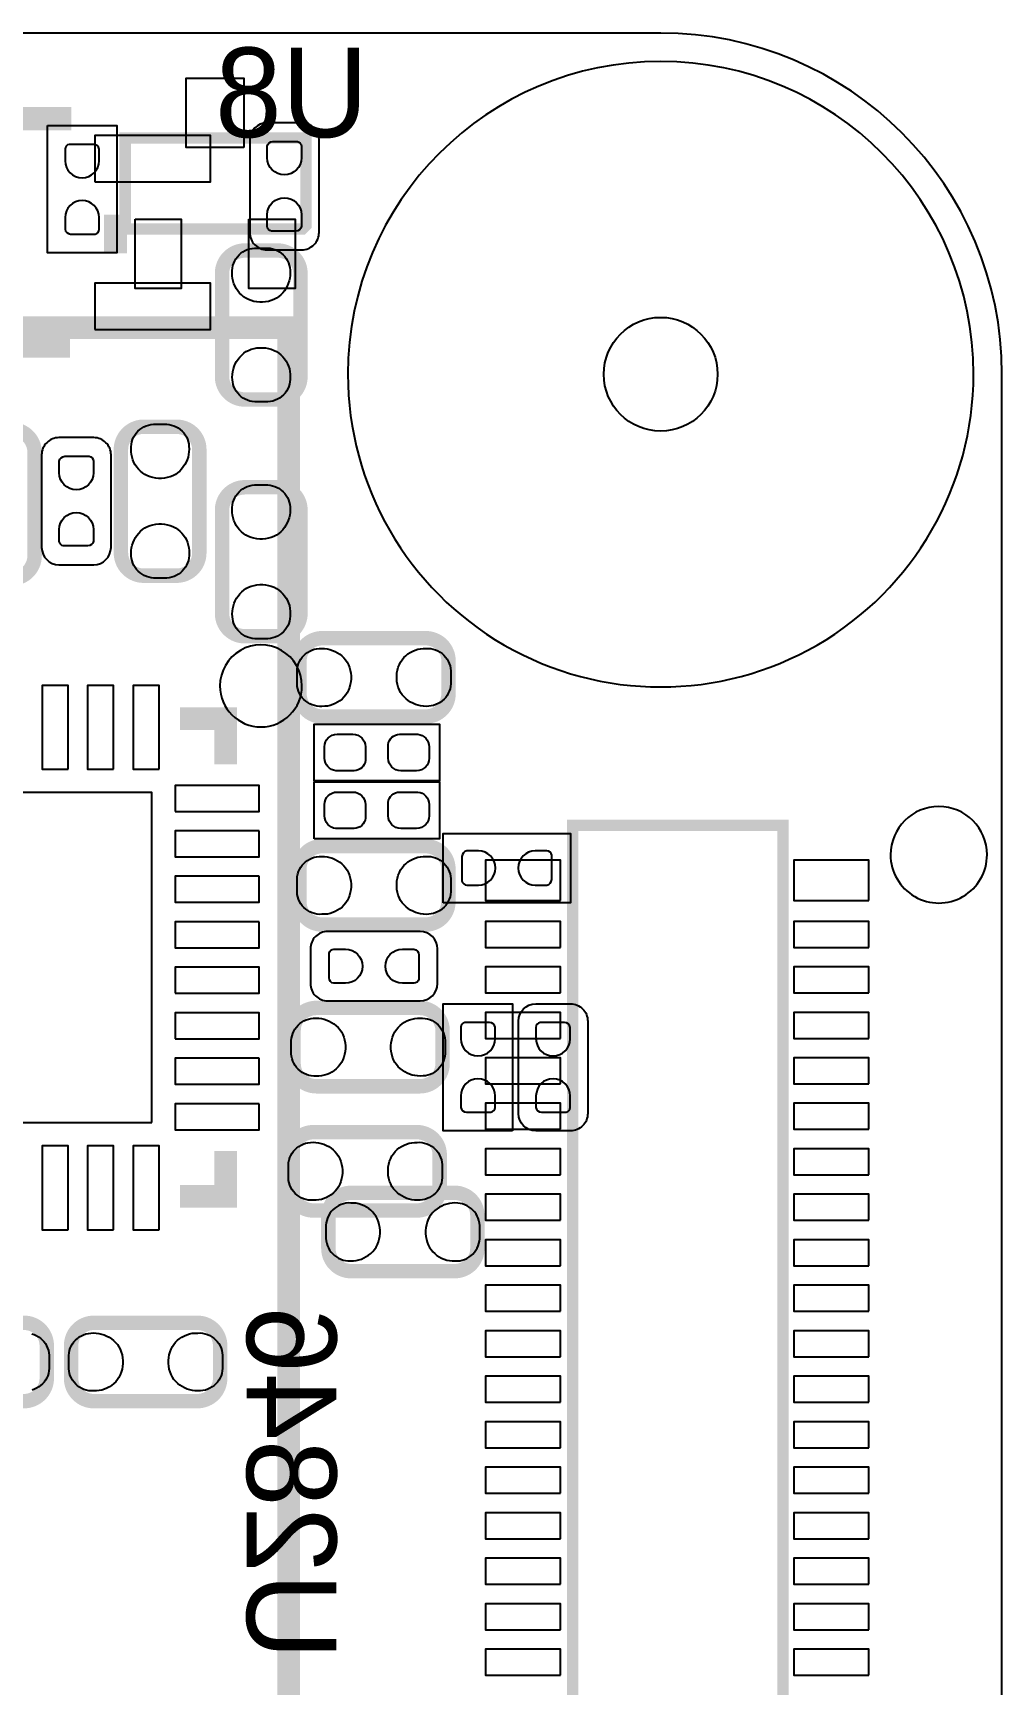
# Model space of a CAD drawing. Extents: x 0 to 69.8, y 0 to 65.
# Drawn here: x 46.48 to 55, y 50.47 to 65 of the extents above; entities that cross this region are included whole.
import ezdxf

# ---------------------------------------------------------------- set-up
doc = ezdxf.new("R2010")
doc.units = 0
for name, color, linetype in [('BG_OUTLINE', 254, 'CONTINUOUS'), ('PG_SILKSCREEN_BOTTOM', 12, 'CONTINUOUS'), ('PG_SILKSCREEN_TOP', 254, 'CONTINUOUS'), ('PIN_BOTTOM', 1, 'CONTINUOUS'), ('PIN_TOP', 110, 'CONTINUOUS'), ('RKO_ALL', 23, 'CONTINUOUS')]:
    doc.layers.add(name, color=color, linetype=linetype)

msp = doc.modelspace()

# ---------------------------------------------------------------- linework, layer by layer
at = {"layer": 'BG_OUTLINE'}
msp.add_lwpolyline([(2.999994, 0), (51.999998, 0, 0.414213), (54.999992, 2.999994), (54.999992, 62.000003, 0.414213), (51.999998, 64.999997), (2.999994, 64.999997, 0.414213), (0, 62.000003), (0, 2.999994, 0.414212)], format="xyb", close=True, dxfattribs=at)
at = {"layer": 'PG_SILKSCREEN_BOTTOM'}
for points, const_width in [([(46.817788, 64.246811), (46.339506, 64.246811)], 0.2032), ([(47.206408, 63.063907), (47.206408, 63.403023)], 0.2032), ([(46.807399, 62.246815), (46.329092, 62.246815)], 0.2032), ([(47.775622, 58.970596), (48.175621, 58.970596), (48.175621, 58.570597)], 0.2), ([(51.224993, 58.034606), (51.224993, 36.514608), (53.075002, 36.514608), (53.075002, 58.034606), (51.224993, 58.034606)], 0.1), ([(47.775622, 54.770604), (48.175621, 54.770604), (48.175621, 55.170603)], 0.2)]:
    msp.add_lwpolyline(points, dxfattribs=dict(at, const_width=const_width))
for points in [[(48.9966, 63.7286), (48.9966, 64.0588, 0.414213), (48.8442, 64.2112), (48.5394, 64.2112, 0.414196), (48.387, 64.0588), (48.387, 63.246, 0.414214), (48.5394, 63.0936), (48.8442, 63.0936, 0.414231), (48.9966, 63.246), (48.9966, 63.8302)], [(46.5582, 60.8076), (46.5582, 60.4774, 0.414213), (46.7106, 60.325), (47.0154, 60.325, 0.414212), (47.1678, 60.4774), (47.1678, 61.2902, 0.414214), (47.0154, 61.4426), (46.7106, 61.4426, 0.414215), (46.5582, 61.2902), (46.5582, 60.706)], [(49.403, 57.0992), (49.0728, 57.0992, 0.41423), (48.9204, 56.9468), (48.9204, 56.642, 0.41422), (49.0728, 56.4896), (49.8856, 56.4896, 0.414197), (50.038, 56.642), (50.038, 56.9468, 0.414207), (49.8856, 57.0992), (49.3014, 57.0992)]]:
    msp.add_lwpolyline(points, format="xyb", dxfattribs=at)
at = {"layer": 'PG_SILKSCREEN_BOTTOM', "const_width": 0.127}
for points in [[(48.8331, 61.977702), (48.8331, 62.887708, 0.414209), (48.633101, 63.087707), (48.344099, 63.087707, 0.414222), (48.1441, 62.887708), (48.1441, 61.977702, 0.41421), (48.344099, 61.777702), (48.633101, 61.777702, 0.414197), (48.8331, 61.977702)], [(47.9441, 60.428302), (47.9441, 61.338282, 0.414217), (47.744101, 61.538282), (47.455099, 61.538282, 0.414226), (47.2551, 61.338282), (47.2551, 60.428302, 0.414227), (47.455099, 60.228302), (47.744101, 60.228302, 0.414218), (47.9441, 60.428302)], [(45.8073, 61.313898), (45.8073, 60.403892, 0.414212), (46.007299, 60.203893), (46.296301, 60.203893, 0.414191), (46.4963, 60.403892), (46.4963, 61.313898, 0.414208), (46.296301, 61.513898), (46.007299, 61.513898, 0.414228), (45.8073, 61.313898)], [(48.1441, 60.805898), (48.1441, 59.895918, 0.414216), (48.344099, 59.695918), (48.633101, 59.695918, 0.414227), (48.8331, 59.895918), (48.8331, 60.805898, 0.414228), (48.633101, 61.005898), (48.344099, 61.005898, 0.414217), (48.1441, 60.805898)], [(49.934698, 59.6789), (49.024692, 59.6789, 0.414215), (48.824693, 59.478901), (48.824693, 59.189899, 0.414217), (49.024692, 58.9899), (49.934698, 58.9899, 0.414205), (50.134698, 59.189899), (50.134698, 59.478901, 0.414202), (49.934698, 59.6789)], [(49.023702, 57.1611), (49.933682, 57.1611, 0.414228), (50.133707, 57.361099), (50.133707, 57.650101, 0.414246), (49.933682, 57.8501), (49.023702, 57.8501, 0.414228), (48.823702, 57.650101), (48.823702, 57.361099, 0.414211), (49.023702, 57.1611)], [(48.972902, 55.7387), (49.882882, 55.7387, 0.414228), (50.082882, 55.938699), (50.082882, 56.227701, 0.414218), (49.882882, 56.4277), (48.972902, 56.4277, 0.414216), (48.772902, 56.227701), (48.772902, 55.938699, 0.414226), (48.972902, 55.7387)], [(48.947502, 54.6465), (49.857508, 54.6465, 0.414223), (50.057507, 54.846499), (50.057507, 55.135501, 0.414209), (49.857508, 55.3355), (48.947502, 55.3355, 0.414197), (48.747502, 55.135501), (48.747502, 54.846499, 0.414211), (48.947502, 54.6465)], [(45.493102, 52.9701), (46.403108, 52.9701, 0.414204), (46.603107, 53.170099), (46.603107, 53.459101, 0.414208), (46.403108, 53.6591), (45.493102, 53.6591, 0.414216), (45.293102, 53.459101), (45.293102, 53.170099, 0.414212), (45.493102, 52.9701)], [(47.017102, 52.9701), (47.927108, 52.9701, 0.414204), (48.127107, 53.170099), (48.127107, 53.459101, 0.414226), (47.927108, 53.6591), (47.017102, 53.6591, 0.414216), (46.817102, 53.459101), (46.817102, 53.170099, 0.414193), (47.017102, 52.9701)]]:
    msp.add_lwpolyline(points, format="xyb", dxfattribs=at)
at = {"layer": 'PG_SILKSCREEN_BOTTOM'}
for points in [[(48.846511, 59.259292, 1), (48.125317, 59.25931, 1)], [(54.869309, 57.774611, 1), (54.020691, 57.774589, 1)]]:
    msp.add_lwpolyline(points, format="xyb", close=True, dxfattribs=at)
for points in [[(48.954588, 58.423988), (48.954588, 58.924012), (50.054612, 58.924012), (50.054612, 58.423988), (48.954588, 58.423988)], [(48.954588, 57.915988), (48.954588, 58.416012), (50.054612, 58.416012), (50.054612, 57.915988), (48.954588, 57.915988)]]:
    msp.add_lwpolyline(points, dxfattribs=at)
at = {"layer": 'PG_SILKSCREEN_TOP'}
for points in [[(46.609, 64.1858), (47.2186, 64.1858), (47.2186, 63.0682), (46.609, 63.0682), (46.609, 64.1858)], [(50.0888, 57.3532), (50.0888, 57.9628), (51.2064, 57.9628), (51.2064, 57.3532), (50.0888, 57.3532)], [(50.6984, 55.346575), (50.0888, 55.346575), (50.0888, 56.464175), (50.6984, 56.464175), (50.6984, 55.346575)]]:
    msp.add_lwpolyline(points, dxfattribs=at)
for points, const_width in [([(47.292209, 64.077799), (48.872216, 64.077799), (48.882198, 64.067792), (48.882198, 63.307798), (48.852201, 63.277801), (47.292209, 63.277801), (47.292209, 64.077799)], 0.1), ([(48.730002, 62.410111), (37.229999, 62.410111), (37.229999, 49.41001), (48.730002, 49.41001), (48.730002, 62.410111)], 0.2)]:
    msp.add_lwpolyline(points, dxfattribs=dict(at, const_width=const_width))
msp.add_lwpolyline([(50.749098, 55.981422), (50.749098, 56.311622, -0.414208), (50.901498, 56.464022), (51.206298, 56.464022, -0.414237), (51.358698, 56.311622), (51.358698, 55.498822, -0.414219), (51.206298, 55.346422), (50.901498, 55.346422, -0.41419), (50.749098, 55.498822), (50.749098, 56.083022)], format="xyb", dxfattribs=at)
at = {"layer": 'PG_SILKSCREEN_TOP', "const_width": 0.127}
msp.add_lwpolyline([(50.188698, 54.1131), (49.278692, 54.1131, -0.414222), (49.078693, 54.313099), (49.078693, 54.602101, -0.414204), (49.278692, 54.8021), (50.188698, 54.8021, -0.414197), (50.388698, 54.602101), (50.388698, 54.313099, -0.414216), (50.188698, 54.1131)], format="xyb", dxfattribs=at)
at = {"layer": 'PIN_BOTTOM'}
for points in [[(47.025611, 63.692811), (48.041611, 63.692811), (48.041611, 64.099211), (47.025611, 64.099211)], [(48.742295, 62.915698), (48.743591, 62.891594), (48.742295, 62.867692), (48.739298, 62.843893), (48.733989, 62.820194), (48.726293, 62.797411), (48.716895, 62.775287), (48.705491, 62.754205), (48.692308, 62.734088), (48.677093, 62.715292), (48.660609, 62.697792), (48.642295, 62.682095), (48.622712, 62.668099), (48.599903, 62.656695), (48.576001, 62.6475), (48.551313, 62.640693), (48.526192, 62.63579), (48.500792, 62.633606), (48.475392, 62.633606), (48.449992, 62.63579), (48.424795, 62.640693), (48.400208, 62.6475), (48.376307, 62.656695), (48.353497, 62.668099), (48.333711, 62.681587), (48.315093, 62.696801), (48.2981, 62.713794), (48.282911, 62.73259), (48.269398, 62.752402), (48.257993, 62.773789), (48.248595, 62.795887), (48.241509, 62.818696), (48.236607, 62.842292), (48.234092, 62.866194), (48.233813, 62.890298), (48.233609, 62.912193), (48.235895, 62.933809), (48.240188, 62.955094), (48.246792, 62.975693), (48.255707, 62.99581), (48.266401, 63.014606), (48.279101, 63.032107), (48.293503, 63.048312), (48.309809, 63.063095), (48.32731, 63.075795), (48.346106, 63.086691), (48.365893, 63.095607), (48.386695, 63.102388), (48.408107, 63.106808), (48.429697, 63.108992), (48.546309, 63.108992), (48.567594, 63.107011), (48.588701, 63.102388), (48.609199, 63.09581), (48.628808, 63.087199), (48.647604, 63.076506), (48.665105, 63.064111), (48.681107, 63.049887), (48.69561, 63.03391), (48.70831, 63.016587), (48.719207, 62.997994), (48.728401, 62.978487), (48.735209, 62.958193), (48.739806, 62.937111)], [(47.025611, 62.392789), (48.041611, 62.392789), (48.041611, 62.799189), (47.025611, 62.799189)], [(48.234905, 61.950702), (48.233609, 61.974806), (48.234905, 61.998708), (48.237902, 62.022507), (48.243211, 62.046206), (48.250907, 62.068989), (48.260305, 62.091113), (48.271709, 62.112195), (48.284892, 62.132312), (48.300107, 62.151108), (48.316591, 62.168608), (48.334905, 62.184305), (48.354488, 62.198301), (48.377297, 62.209705), (48.401199, 62.2189), (48.425887, 62.225707), (48.451008, 62.23061), (48.476408, 62.232794), (48.501808, 62.232794), (48.527208, 62.23061), (48.552405, 62.225707), (48.576992, 62.2189), (48.600893, 62.209705), (48.623703, 62.198301), (48.643489, 62.184813), (48.662107, 62.169599), (48.6791, 62.152606), (48.694289, 62.13381), (48.707802, 62.113998), (48.719207, 62.092611), (48.728605, 62.070513), (48.735691, 62.047704), (48.740593, 62.024108), (48.743108, 62.000206), (48.743387, 61.976102), (48.743591, 61.954207), (48.741305, 61.932591), (48.737012, 61.911306), (48.730408, 61.890707), (48.721493, 61.87059), (48.710799, 61.851794), (48.698099, 61.834293), (48.683697, 61.818088), (48.667391, 61.803305), (48.64989, 61.790605), (48.631094, 61.779709), (48.611307, 61.770793), (48.590505, 61.764012), (48.569093, 61.759592), (48.547503, 61.757408), (48.430891, 61.757408), (48.409606, 61.759389), (48.388499, 61.764012), (48.368001, 61.77059), (48.348392, 61.779201), (48.329596, 61.789894), (48.312095, 61.802289), (48.296093, 61.816513), (48.28159, 61.83249), (48.26889, 61.849813), (48.257993, 61.868406), (48.248799, 61.887913), (48.241991, 61.908207), (48.237394, 61.929289)], [(47.853295, 61.366298), (47.854591, 61.342194), (47.853295, 61.318292), (47.850298, 61.294493), (47.844989, 61.270794), (47.837293, 61.248011), (47.827895, 61.225887), (47.816491, 61.204805), (47.803308, 61.184688), (47.788093, 61.165892), (47.771609, 61.148392), (47.753295, 61.132695), (47.733712, 61.118699), (47.710903, 61.107295), (47.687001, 61.0981), (47.662313, 61.091293), (47.637192, 61.08639), (47.611792, 61.084206), (47.586392, 61.084206), (47.560992, 61.08639), (47.535795, 61.091293), (47.511208, 61.0981), (47.487307, 61.107295), (47.464497, 61.118699), (47.444711, 61.132187), (47.426093, 61.147401), (47.4091, 61.164394), (47.393911, 61.18319), (47.380398, 61.203002), (47.368993, 61.224389), (47.359595, 61.246487), (47.352509, 61.269296), (47.347607, 61.292892), (47.345092, 61.316794), (47.344813, 61.340898), (47.344609, 61.362793), (47.346895, 61.384409), (47.351188, 61.405694), (47.357792, 61.426293), (47.366707, 61.44641), (47.377401, 61.465206), (47.390101, 61.482707), (47.404503, 61.498912), (47.420809, 61.513695), (47.43831, 61.526395), (47.457106, 61.537291), (47.476893, 61.546207), (47.497695, 61.552988), (47.519107, 61.557408), (47.540697, 61.559592), (47.657309, 61.559592), (47.678594, 61.557611), (47.699701, 61.552988), (47.720199, 61.54641), (47.739808, 61.537799), (47.758604, 61.527106), (47.776105, 61.514711), (47.792107, 61.500487), (47.80661, 61.48451), (47.81931, 61.467187), (47.830207, 61.448594), (47.839401, 61.429087), (47.846209, 61.408793), (47.850806, 61.387711)], [(48.742295, 60.832898), (48.743591, 60.808794), (48.742295, 60.784892), (48.739298, 60.761093), (48.733989, 60.737394), (48.726293, 60.714611), (48.716895, 60.692487), (48.705491, 60.671405), (48.692308, 60.651288), (48.677093, 60.632492), (48.660609, 60.614992), (48.642295, 60.599295), (48.622712, 60.585299), (48.599903, 60.573895), (48.576001, 60.5647), (48.551313, 60.557893), (48.526192, 60.55299), (48.500792, 60.550806), (48.475392, 60.550806), (48.449992, 60.55299), (48.424795, 60.557893), (48.400208, 60.5647), (48.376307, 60.573895), (48.353497, 60.585299), (48.333711, 60.598787), (48.315093, 60.614001), (48.2981, 60.630994), (48.282911, 60.64979), (48.269398, 60.669602), (48.257993, 60.690989), (48.248595, 60.713087), (48.241509, 60.735896), (48.236607, 60.759492), (48.234092, 60.783394), (48.233813, 60.807498), (48.233609, 60.829393), (48.235895, 60.851009), (48.240188, 60.872294), (48.246792, 60.892893), (48.255707, 60.91301), (48.266401, 60.931806), (48.279101, 60.949307), (48.293503, 60.965512), (48.309809, 60.980295), (48.32731, 60.992995), (48.346106, 61.003891), (48.365893, 61.012807), (48.386695, 61.019588), (48.408107, 61.024008), (48.429697, 61.026192), (48.546309, 61.026192), (48.567594, 61.024211), (48.588701, 61.019588), (48.609199, 61.01301), (48.628808, 61.004399), (48.647604, 60.993706), (48.665105, 60.981311), (48.681107, 60.967087), (48.69561, 60.95111), (48.70831, 60.933787), (48.719207, 60.915194), (48.728401, 60.895687), (48.735209, 60.875393), (48.739806, 60.854311)], [(47.345905, 60.401302), (47.344609, 60.425406), (47.345905, 60.449308), (47.348902, 60.473107), (47.354211, 60.496806), (47.361907, 60.519589), (47.371305, 60.541713), (47.382709, 60.562795), (47.395892, 60.582912), (47.411107, 60.601708), (47.427591, 60.619208), (47.445905, 60.634905), (47.465488, 60.648901), (47.488297, 60.660305), (47.512199, 60.6695), (47.536887, 60.676307), (47.562008, 60.68121), (47.587408, 60.683394), (47.612808, 60.683394), (47.638208, 60.68121), (47.663405, 60.676307), (47.687992, 60.6695), (47.711893, 60.660305), (47.734703, 60.648901), (47.754489, 60.635413), (47.773107, 60.620199), (47.7901, 60.603206), (47.805289, 60.58441), (47.818802, 60.564598), (47.830207, 60.543211), (47.839605, 60.521113), (47.846691, 60.498304), (47.851593, 60.474708), (47.854108, 60.450806), (47.854387, 60.426702), (47.854591, 60.404807), (47.852305, 60.383191), (47.848012, 60.361906), (47.841408, 60.341307), (47.832493, 60.32119), (47.821799, 60.302394), (47.809099, 60.284893), (47.794697, 60.268688), (47.778391, 60.253905), (47.76089, 60.241205), (47.742094, 60.230309), (47.722307, 60.221393), (47.701505, 60.214612), (47.680093, 60.210192), (47.658503, 60.208008), (47.541891, 60.208008), (47.520606, 60.209989), (47.499499, 60.214612), (47.479001, 60.22119), (47.459392, 60.229801), (47.440596, 60.240494), (47.423095, 60.252889), (47.407093, 60.267113), (47.39259, 60.28309), (47.37989, 60.300413), (47.368993, 60.319006), (47.359799, 60.338513), (47.352991, 60.358807), (47.348394, 60.379889)], [(48.234905, 59.867902), (48.233609, 59.892006), (48.234905, 59.915908), (48.237902, 59.939707), (48.243211, 59.963406), (48.250907, 59.986189), (48.260305, 60.008313), (48.271709, 60.029395), (48.284892, 60.049512), (48.300107, 60.068308), (48.316591, 60.085808), (48.334905, 60.101505), (48.354488, 60.115501), (48.377297, 60.126905), (48.401199, 60.1361), (48.425887, 60.142907), (48.451008, 60.14781), (48.476408, 60.149994), (48.501808, 60.149994), (48.527208, 60.14781), (48.552405, 60.142907), (48.576992, 60.1361), (48.600893, 60.126905), (48.623703, 60.115501), (48.643489, 60.102013), (48.662107, 60.086799), (48.6791, 60.069806), (48.694289, 60.05101), (48.707802, 60.031198), (48.719207, 60.009811), (48.728605, 59.987713), (48.735691, 59.964904), (48.740593, 59.941308), (48.743108, 59.917406), (48.743387, 59.893302), (48.743591, 59.871407), (48.741305, 59.849791), (48.737012, 59.828506), (48.730408, 59.807907), (48.721493, 59.78779), (48.710799, 59.768994), (48.698099, 59.751493), (48.683697, 59.735288), (48.667391, 59.720505), (48.64989, 59.707805), (48.631094, 59.696909), (48.611307, 59.687993), (48.590505, 59.681212), (48.569093, 59.676792), (48.547503, 59.674608), (48.430891, 59.674608), (48.409606, 59.676589), (48.388499, 59.681212), (48.368001, 59.68779), (48.348392, 59.696401), (48.329596, 59.707094), (48.312095, 59.719489), (48.296093, 59.733713), (48.28159, 59.74969), (48.26889, 59.767013), (48.257993, 59.785606), (48.248799, 59.805113), (48.241991, 59.825407), (48.237394, 59.846489)], [(48.996702, 59.588095), (49.020806, 59.589391), (49.044708, 59.588095), (49.068507, 59.585098), (49.092206, 59.579789), (49.114989, 59.572093), (49.137113, 59.562695), (49.158195, 59.551291), (49.178312, 59.538108), (49.197108, 59.522893), (49.214608, 59.506409), (49.230305, 59.488095), (49.244301, 59.468512), (49.255705, 59.445703), (49.2649, 59.421801), (49.271707, 59.397113), (49.27661, 59.371992), (49.278794, 59.346592), (49.278794, 59.321192), (49.27661, 59.295792), (49.271707, 59.270595), (49.2649, 59.246008), (49.255705, 59.222107), (49.244301, 59.199297), (49.230813, 59.179511), (49.215599, 59.160893), (49.198606, 59.1439), (49.17981, 59.128711), (49.159998, 59.115198), (49.138611, 59.103793), (49.116513, 59.094395), (49.093704, 59.087309), (49.070108, 59.082407), (49.046206, 59.079892), (49.022102, 59.079613), (49.000207, 59.079409), (48.978591, 59.081695), (48.957306, 59.085988), (48.936707, 59.092592), (48.91659, 59.101507), (48.897794, 59.112201), (48.880293, 59.124901), (48.864088, 59.139303), (48.849305, 59.155609), (48.836605, 59.17311), (48.825709, 59.191906), (48.816793, 59.211693), (48.810012, 59.232495), (48.805592, 59.253907), (48.803408, 59.275497), (48.803408, 59.392109), (48.805389, 59.413394), (48.810012, 59.434501), (48.81659, 59.454999), (48.825201, 59.474608), (48.835894, 59.493404), (48.848289, 59.510905), (48.862513, 59.526907), (48.87849, 59.54141), (48.895813, 59.55411), (48.914406, 59.565007), (48.933913, 59.574201), (48.954207, 59.581009), (48.975289, 59.585606)], [(49.961698, 59.080705), (49.937594, 59.079409), (49.913692, 59.080705), (49.889893, 59.083702), (49.866194, 59.089011), (49.843411, 59.096707), (49.821287, 59.106105), (49.800205, 59.117509), (49.780088, 59.130692), (49.761292, 59.145907), (49.743792, 59.162391), (49.728095, 59.180705), (49.714099, 59.200288), (49.702695, 59.223097), (49.6935, 59.246999), (49.686693, 59.271687), (49.68179, 59.296808), (49.679606, 59.322208), (49.679606, 59.347608), (49.68179, 59.373008), (49.686693, 59.398205), (49.6935, 59.422792), (49.702695, 59.446693), (49.714099, 59.469503), (49.727587, 59.489289), (49.742801, 59.507907), (49.759794, 59.5249), (49.77859, 59.540089), (49.798402, 59.553602), (49.819789, 59.565007), (49.841887, 59.574405), (49.864696, 59.581491), (49.888292, 59.586393), (49.912194, 59.588908), (49.936298, 59.589187), (49.958193, 59.589391), (49.979809, 59.587105), (50.001094, 59.582812), (50.021693, 59.576208), (50.04181, 59.567293), (50.060606, 59.556599), (50.078107, 59.543899), (50.094312, 59.529497), (50.109095, 59.513191), (50.121795, 59.49569), (50.132691, 59.476894), (50.141607, 59.457107), (50.148388, 59.436305), (50.152808, 59.414893), (50.154992, 59.393303), (50.154992, 59.276691), (50.153011, 59.255406), (50.148388, 59.234299), (50.14181, 59.213801), (50.133199, 59.194192), (50.122506, 59.175396), (50.110111, 59.157895), (50.095887, 59.141893), (50.07991, 59.12739), (50.062587, 59.11469), (50.043994, 59.103793), (50.024487, 59.094599), (50.004193, 59.087791), (49.983111, 59.083194)], [(46.789924, 58.52729), (46.789924, 59.26389), (46.561324, 59.26389), (46.561324, 58.52729)], [(47.189923, 58.52729), (47.189923, 59.26389), (46.961323, 59.26389), (46.961323, 58.52729)], [(47.589923, 58.52729), (47.589923, 59.26389), (47.361323, 59.26389), (47.361323, 58.52729)], [(47.525635, 55.42059), (47.525635, 58.320584), (44.625641, 58.320584), (44.625641, 55.42059)], [(47.732315, 58.156297), (48.468915, 58.156297), (48.468915, 58.384897), (47.732315, 58.384897)], [(48.468915, 57.984898), (47.732315, 57.984898), (47.732315, 57.756298), (48.468915, 57.756298)], [(48.996702, 57.759295), (49.020806, 57.760591), (49.044708, 57.759295), (49.068507, 57.756298), (49.092206, 57.750989), (49.114989, 57.743293), (49.137113, 57.733895), (49.158195, 57.722491), (49.178312, 57.709308), (49.197108, 57.694093), (49.214608, 57.677609), (49.230305, 57.659295), (49.244301, 57.639712), (49.255705, 57.616903), (49.2649, 57.593001), (49.271707, 57.568313), (49.27661, 57.543192), (49.278794, 57.517792), (49.278794, 57.492392), (49.27661, 57.466992), (49.271707, 57.441795), (49.2649, 57.417208), (49.255705, 57.393307), (49.244301, 57.370497), (49.230813, 57.350711), (49.215599, 57.332093), (49.198606, 57.3151), (49.17981, 57.299911), (49.159998, 57.286398), (49.138611, 57.274993), (49.116513, 57.265595), (49.093704, 57.258509), (49.070108, 57.253607), (49.046206, 57.251092), (49.022102, 57.250813), (49.000207, 57.250609), (48.978591, 57.252895), (48.957306, 57.257188), (48.936707, 57.263792), (48.91659, 57.272707), (48.897794, 57.283401), (48.880293, 57.296101), (48.864088, 57.310503), (48.849305, 57.326809), (48.836605, 57.34431), (48.825709, 57.363106), (48.816793, 57.382893), (48.810012, 57.403695), (48.805592, 57.425107), (48.803408, 57.446697), (48.803408, 57.563309), (48.805389, 57.584594), (48.810012, 57.605701), (48.81659, 57.626199), (48.825201, 57.645808), (48.835894, 57.664604), (48.848289, 57.682105), (48.862513, 57.698107), (48.87849, 57.71261), (48.895813, 57.72531), (48.914406, 57.736207), (48.933913, 57.745401), (48.954207, 57.752209), (48.975289, 57.756806)], [(49.961698, 57.251905), (49.937594, 57.250609), (49.913692, 57.251905), (49.889893, 57.254902), (49.866194, 57.260211), (49.843411, 57.267907), (49.821287, 57.277305), (49.800205, 57.288709), (49.780088, 57.301892), (49.761292, 57.317107), (49.743792, 57.333591), (49.728095, 57.351905), (49.714099, 57.371488), (49.702695, 57.394297), (49.6935, 57.418199), (49.686693, 57.442887), (49.68179, 57.468008), (49.679606, 57.493408), (49.679606, 57.518808), (49.68179, 57.544208), (49.686693, 57.569405), (49.6935, 57.593992), (49.702695, 57.617893), (49.714099, 57.640703), (49.727587, 57.660489), (49.742801, 57.679107), (49.759794, 57.6961), (49.77859, 57.711289), (49.798402, 57.724802), (49.819789, 57.736207), (49.841887, 57.745605), (49.864696, 57.752691), (49.888292, 57.757593), (49.912194, 57.760108), (49.936298, 57.760387), (49.958193, 57.760591), (49.979809, 57.758305), (50.001094, 57.754012), (50.021693, 57.747408), (50.04181, 57.738493), (50.060606, 57.727799), (50.078107, 57.715099), (50.094312, 57.700697), (50.109095, 57.684391), (50.121795, 57.66689), (50.132691, 57.648094), (50.141607, 57.628307), (50.148388, 57.607505), (50.152808, 57.586093), (50.154992, 57.564503), (50.154992, 57.447891), (50.153011, 57.426606), (50.148388, 57.405499), (50.14181, 57.385001), (50.133199, 57.365392), (50.122506, 57.346596), (50.110111, 57.329095), (50.095887, 57.313093), (50.07991, 57.29859), (50.062587, 57.28589), (50.043994, 57.274993), (50.024487, 57.265799), (50.004193, 57.258991), (49.983111, 57.254394)], [(51.120218, 57.371818), (51.120218, 57.727418), (50.459818, 57.727418), (50.459818, 57.371818)], [(53.830195, 57.371818), (53.830195, 57.727418), (53.169795, 57.727418), (53.169795, 57.371818)], [(48.468915, 57.584899), (47.732315, 57.584899), (47.732315, 57.356299), (48.468915, 57.356299)], [(48.468915, 57.1849), (47.732315, 57.1849), (47.732315, 56.9563), (48.468915, 56.9563)], [(51.120218, 56.960313), (51.120218, 57.188913), (50.459818, 57.188913), (50.459818, 56.960313)], [(53.830195, 56.960313), (53.830195, 57.188913), (53.169795, 57.188913), (53.169795, 56.960313)], [(47.732315, 56.5563), (48.468915, 56.5563), (48.468915, 56.7849), (47.732315, 56.7849)], [(51.120218, 56.560314), (51.120218, 56.788914), (50.459818, 56.788914), (50.459818, 56.560314)], [(53.830195, 56.560314), (53.830195, 56.788914), (53.169795, 56.788914), (53.169795, 56.560314)], [(47.732315, 56.156301), (48.468915, 56.156301), (48.468915, 56.384901), (47.732315, 56.384901)], [(51.120218, 56.160314), (51.120218, 56.388914), (50.459818, 56.388914), (50.459818, 56.160314)], [(53.830195, 56.160314), (53.830195, 56.388914), (53.169795, 56.388914), (53.169795, 56.160314)], [(48.945902, 56.336895), (48.970006, 56.338191), (48.993908, 56.336895), (49.017707, 56.333898), (49.041406, 56.328589), (49.064189, 56.320893), (49.086313, 56.311495), (49.107395, 56.300091), (49.127512, 56.286908), (49.146308, 56.271693), (49.163808, 56.255209), (49.179505, 56.236895), (49.193501, 56.217312), (49.204905, 56.194503), (49.2141, 56.170601), (49.220907, 56.145913), (49.22581, 56.120792), (49.227994, 56.095392), (49.227994, 56.069992), (49.22581, 56.044592), (49.220907, 56.019395), (49.2141, 55.994808), (49.204905, 55.970907), (49.193501, 55.948097), (49.180013, 55.928311), (49.164799, 55.909693), (49.147806, 55.8927), (49.12901, 55.877511), (49.109198, 55.863998), (49.087811, 55.852593), (49.065713, 55.843195), (49.042904, 55.836109), (49.019308, 55.831207), (48.995406, 55.828692), (48.971302, 55.828413), (48.949407, 55.828209), (48.927791, 55.830495), (48.906506, 55.834788), (48.885907, 55.841392), (48.86579, 55.850307), (48.846994, 55.861001), (48.829493, 55.873701), (48.813288, 55.888103), (48.798505, 55.904409), (48.785805, 55.92191), (48.774909, 55.940706), (48.765993, 55.960493), (48.759212, 55.981295), (48.754792, 56.002707), (48.752608, 56.024297), (48.752608, 56.140909), (48.754589, 56.162194), (48.759212, 56.183301), (48.76579, 56.203799), (48.774401, 56.223408), (48.785094, 56.242204), (48.797489, 56.259705), (48.811713, 56.275707), (48.82769, 56.29021), (48.845013, 56.30291), (48.863606, 56.313807), (48.883113, 56.323001), (48.903407, 56.329809), (48.924489, 56.334406)], [(49.910898, 55.829505), (49.886794, 55.828209), (49.862892, 55.829505), (49.839093, 55.832502), (49.815394, 55.837811), (49.792611, 55.845507), (49.770487, 55.854905), (49.749405, 55.866309), (49.729288, 55.879492), (49.710492, 55.894707), (49.692992, 55.911191), (49.677295, 55.929505), (49.663299, 55.949088), (49.651895, 55.971897), (49.6427, 55.995799), (49.635893, 56.020487), (49.63099, 56.045608), (49.628806, 56.071008), (49.628806, 56.096408), (49.63099, 56.121808), (49.635893, 56.147005), (49.6427, 56.171592), (49.651895, 56.195493), (49.663299, 56.218303), (49.676787, 56.238089), (49.692001, 56.256707), (49.708994, 56.2737), (49.72779, 56.288889), (49.747602, 56.302402), (49.768989, 56.313807), (49.791087, 56.323205), (49.813896, 56.330291), (49.837492, 56.335193), (49.861394, 56.337708), (49.885498, 56.337987), (49.907393, 56.338191), (49.929009, 56.335905), (49.950294, 56.331612), (49.970893, 56.325008), (49.99101, 56.316093), (50.009806, 56.305399), (50.027307, 56.292699), (50.043512, 56.278297), (50.058295, 56.261991), (50.070995, 56.24449), (50.081891, 56.225694), (50.090807, 56.205907), (50.097588, 56.185105), (50.102008, 56.163693), (50.104192, 56.142103), (50.104192, 56.025491), (50.102211, 56.004206), (50.097588, 55.983099), (50.09101, 55.962601), (50.082399, 55.942992), (50.071706, 55.924196), (50.059311, 55.906695), (50.045087, 55.890693), (50.02911, 55.87619), (50.011787, 55.86349), (49.993194, 55.852593), (49.973687, 55.843399), (49.953393, 55.836591), (49.932311, 55.831994)], [(48.468915, 55.984902), (47.732315, 55.984902), (47.732315, 55.756302), (48.468915, 55.756302)], [(51.120218, 55.760315), (51.120218, 55.988915), (50.459818, 55.988915), (50.459818, 55.760315)], [(53.830195, 55.760315), (53.830195, 55.988915), (53.169795, 55.988915), (53.169795, 55.760315)], [(48.468915, 55.584903), (47.732315, 55.584903), (47.732315, 55.356303), (48.468915, 55.356303)], [(51.120218, 55.360316), (51.120218, 55.588916), (50.459818, 55.588916), (50.459818, 55.360316)], [(53.830195, 55.360316), (53.830195, 55.588916), (53.169795, 55.588916), (53.169795, 55.360316)], [(46.789924, 54.47731), (46.789924, 55.21391), (46.561324, 55.21391), (46.561324, 54.47731)], [(47.189923, 54.47731), (47.189923, 55.21391), (46.961323, 55.21391), (46.961323, 54.47731)], [(47.589923, 54.47731), (47.589923, 55.21391), (47.361323, 55.21391), (47.361323, 54.47731)], [(48.920502, 55.244695), (48.944606, 55.245991), (48.968508, 55.244695), (48.992307, 55.241698), (49.016006, 55.236389), (49.038789, 55.228693), (49.060913, 55.219295), (49.081995, 55.207891), (49.102112, 55.194708), (49.120908, 55.179493), (49.138408, 55.163009), (49.154105, 55.144695), (49.168101, 55.125112), (49.179505, 55.102303), (49.1887, 55.078401), (49.195507, 55.053713), (49.20041, 55.028592), (49.202594, 55.003192), (49.202594, 54.977792), (49.20041, 54.952392), (49.195507, 54.927195), (49.1887, 54.902608), (49.179505, 54.878707), (49.168101, 54.855897), (49.154613, 54.836111), (49.139399, 54.817493), (49.122406, 54.8005), (49.10361, 54.785311), (49.083798, 54.771798), (49.062411, 54.760393), (49.040313, 54.750995), (49.017504, 54.743909), (48.993908, 54.739007), (48.970006, 54.736492), (48.945902, 54.736213), (48.924007, 54.736009), (48.902391, 54.738295), (48.881106, 54.742588), (48.860507, 54.749192), (48.84039, 54.758107), (48.821594, 54.768801), (48.804093, 54.781501), (48.787888, 54.795903), (48.773105, 54.812209), (48.760405, 54.82971), (48.749509, 54.848506), (48.740593, 54.868293), (48.733812, 54.889095), (48.729392, 54.910507), (48.727208, 54.932097), (48.727208, 55.048709), (48.729189, 55.069994), (48.733812, 55.091101), (48.74039, 55.111599), (48.749001, 55.131208), (48.759694, 55.150004), (48.772089, 55.167505), (48.786313, 55.183507), (48.80229, 55.19801), (48.819613, 55.21071), (48.838206, 55.221607), (48.857713, 55.230801), (48.878007, 55.237609), (48.899089, 55.242206)], [(49.885498, 54.737305), (49.861394, 54.736009), (49.837492, 54.737305), (49.813693, 54.740302), (49.789994, 54.745611), (49.767211, 54.753307), (49.745087, 54.762705), (49.724005, 54.774109), (49.703888, 54.787292), (49.685092, 54.802507), (49.667592, 54.818991), (49.651895, 54.837305), (49.637899, 54.856888), (49.626495, 54.879697), (49.6173, 54.903599), (49.610493, 54.928287), (49.60559, 54.953408), (49.603406, 54.978808), (49.603406, 55.004208), (49.60559, 55.029608), (49.610493, 55.054805), (49.6173, 55.079392), (49.626495, 55.103293), (49.637899, 55.126103), (49.651387, 55.145889), (49.666601, 55.164507), (49.683594, 55.1815), (49.70239, 55.196689), (49.722202, 55.210202), (49.743589, 55.221607), (49.765687, 55.231005), (49.788496, 55.238091), (49.812092, 55.242993), (49.835994, 55.245508), (49.860098, 55.245787), (49.881993, 55.245991), (49.903609, 55.243705), (49.924894, 55.239412), (49.945493, 55.232808), (49.96561, 55.223893), (49.984406, 55.213199), (50.001907, 55.200499), (50.018112, 55.186097), (50.032895, 55.169791), (50.045595, 55.15229), (50.056491, 55.133494), (50.065407, 55.113707), (50.072188, 55.092905), (50.076608, 55.071493), (50.078792, 55.049903), (50.078792, 54.933291), (50.076811, 54.912006), (50.072188, 54.890899), (50.06561, 54.870401), (50.056999, 54.850792), (50.046306, 54.831996), (50.033911, 54.814495), (50.019687, 54.798493), (50.00371, 54.78399), (49.986387, 54.77129), (49.967794, 54.760393), (49.948287, 54.751199), (49.927993, 54.744391), (49.906911, 54.739794)], [(51.120218, 54.960317), (51.120218, 55.188917), (50.459818, 55.188917), (50.459818, 54.960317)], [(53.830195, 54.960317), (53.830195, 55.188917), (53.169795, 55.188917), (53.169795, 54.960317)], [(51.120218, 54.560318), (51.120218, 54.788918), (50.459818, 54.788918), (50.459818, 54.560318)], [(53.830195, 54.560318), (53.830195, 54.788918), (53.169795, 54.788918), (53.169795, 54.560318)], [(51.120218, 54.160318), (51.120218, 54.388918), (50.459818, 54.388918), (50.459818, 54.160318)], [(53.830195, 54.160318), (53.830195, 54.388918), (53.169795, 54.388918), (53.169795, 54.160318)], [(51.120218, 53.760319), (51.120218, 53.988919), (50.459818, 53.988919), (50.459818, 53.760319)], [(53.830195, 53.760319), (53.830195, 53.988919), (53.169795, 53.988919), (53.169795, 53.760319)], [(46.990102, 53.568295), (47.014206, 53.569591), (47.038108, 53.568295), (47.061907, 53.565298), (47.085606, 53.559989), (47.108389, 53.552293), (47.130513, 53.542895), (47.151595, 53.531491), (47.171712, 53.518308), (47.190508, 53.503093), (47.208008, 53.486609), (47.223705, 53.468295), (47.237701, 53.448712), (47.249105, 53.425903), (47.2583, 53.402001), (47.265107, 53.377313), (47.27001, 53.352192), (47.272194, 53.326792), (47.272194, 53.301392), (47.27001, 53.275992), (47.265107, 53.250795), (47.2583, 53.226208), (47.249105, 53.202307), (47.237701, 53.179497), (47.224213, 53.159711), (47.208999, 53.141093), (47.192006, 53.1241), (47.17321, 53.108911), (47.153398, 53.095398), (47.132011, 53.083993), (47.109913, 53.074595), (47.087104, 53.067509), (47.063508, 53.062607), (47.039606, 53.060092), (47.015502, 53.059813), (46.993607, 53.059609), (46.971991, 53.061895), (46.950706, 53.066188), (46.930107, 53.072792), (46.90999, 53.081707), (46.891194, 53.092401), (46.873693, 53.105101), (46.857488, 53.119503), (46.842705, 53.135809), (46.830005, 53.15331), (46.819109, 53.172106), (46.810193, 53.191893), (46.803412, 53.212695), (46.798992, 53.234107), (46.796808, 53.255697), (46.796808, 53.372309), (46.798789, 53.393594), (46.803412, 53.414701), (46.80999, 53.435199), (46.818601, 53.454808), (46.829294, 53.473604), (46.841689, 53.491105), (46.855913, 53.507107), (46.87189, 53.52161), (46.889213, 53.53431), (46.907806, 53.545207), (46.927313, 53.554401), (46.947607, 53.561209), (46.968689, 53.565806)], [(47.955098, 53.060905), (47.930994, 53.059609), (47.907092, 53.060905), (47.883293, 53.063902), (47.859594, 53.069211), (47.836811, 53.076907), (47.814687, 53.086305), (47.793605, 53.097709), (47.773488, 53.110892), (47.754692, 53.126107), (47.737192, 53.142591), (47.721495, 53.160905), (47.707499, 53.180488), (47.696095, 53.203297), (47.6869, 53.227199), (47.680093, 53.251887), (47.67519, 53.277008), (47.673006, 53.302408), (47.673006, 53.327808), (47.67519, 53.353208), (47.680093, 53.378405), (47.6869, 53.402992), (47.696095, 53.426893), (47.707499, 53.449703), (47.720987, 53.469489), (47.736201, 53.488107), (47.753194, 53.5051), (47.77199, 53.520289), (47.791802, 53.533802), (47.813189, 53.545207), (47.835287, 53.554605), (47.858096, 53.561691), (47.881692, 53.566593), (47.905594, 53.569108), (47.929698, 53.569387), (47.951593, 53.569591), (47.973209, 53.567305), (47.994494, 53.563012), (48.015093, 53.556408), (48.03521, 53.547493), (48.054006, 53.536799), (48.071507, 53.524099), (48.087712, 53.509697), (48.102495, 53.493391), (48.115195, 53.47589), (48.126091, 53.457094), (48.135007, 53.437307), (48.141788, 53.416505), (48.146208, 53.395093), (48.148392, 53.373503), (48.148392, 53.256891), (48.146411, 53.235606), (48.141788, 53.214499), (48.13521, 53.194001), (48.126599, 53.174392), (48.115906, 53.155596), (48.103511, 53.138095), (48.089287, 53.122093), (48.07331, 53.10759), (48.055987, 53.09489), (48.037394, 53.083993), (48.017887, 53.074799), (47.997593, 53.067991), (47.976511, 53.063394)], [(51.120218, 53.360295), (51.120218, 53.588895), (50.459818, 53.588895), (50.459818, 53.360295)], [(53.830195, 53.360295), (53.830195, 53.588895), (53.169795, 53.588895), (53.169795, 53.360295)], [(51.120218, 52.960295), (51.120218, 53.188895), (50.459818, 53.188895), (50.459818, 52.960295)], [(53.830195, 52.960295), (53.830195, 53.188895), (53.169795, 53.188895), (53.169795, 52.960295)], [(51.120218, 52.560296), (51.120218, 52.788896), (50.459818, 52.788896), (50.459818, 52.560296)], [(53.830195, 52.560296), (53.830195, 52.788896), (53.169795, 52.788896), (53.169795, 52.560296)], [(51.120218, 52.160297), (51.120218, 52.388897), (50.459818, 52.388897), (50.459818, 52.160297)], [(53.830195, 52.160297), (53.830195, 52.388897), (53.169795, 52.388897), (53.169795, 52.160297)], [(51.120218, 51.760298), (51.120218, 51.988898), (50.459818, 51.988898), (50.459818, 51.760298)], [(53.830195, 51.760298), (53.830195, 51.988898), (53.169795, 51.988898), (53.169795, 51.760298)], [(51.120218, 51.360299), (51.120218, 51.588899), (50.459818, 51.588899), (50.459818, 51.360299)], [(53.830195, 51.360299), (53.830195, 51.588899), (53.169795, 51.588899), (53.169795, 51.360299)], [(51.120218, 50.960299), (51.120218, 51.188899), (50.459818, 51.188899), (50.459818, 50.960299)], [(53.830195, 50.960299), (53.830195, 51.188899), (53.169795, 51.188899), (53.169795, 50.960299)], [(51.120218, 50.5603), (51.120218, 50.7889), (50.459818, 50.7889), (50.459818, 50.5603)], [(53.830195, 50.5603), (53.830195, 50.7889), (53.169795, 50.7889), (53.169795, 50.5603)]]:
    msp.add_lwpolyline(points, close=True, dxfattribs=at)
for points in [[(48.541711, 63.90259), (48.541711, 64.00419, -0.376179), (48.5902, 64.046684), (48.8061, 64.046684, -0.366061), (48.841889, 64.00419), (48.841889, 63.90259, -0.999182)], [(48.841889, 63.40221), (48.841889, 63.30061, -0.376179), (48.7934, 63.258116), (48.5775, 63.258116, -0.366061), (48.541711, 63.30061), (48.541711, 63.40221, -0.999182)], [(46.712911, 61.13399), (46.712911, 61.23559, -0.376179), (46.7614, 61.278084), (46.9773, 61.278084, -0.366061), (47.013089, 61.23559), (47.013089, 61.13399, -0.999182)], [(47.013089, 60.63361), (47.013089, 60.53201, -0.376179), (46.9646, 60.489516), (46.7487, 60.489516, -0.366061), (46.712911, 60.53201), (46.712911, 60.63361, -0.999182)], [(49.154588, 58.833995), (49.294593, 58.833995, -0.414178), (49.4046, 58.724013), (49.4046, 58.604912, -0.386589), (49.3046, 58.514005), (49.145393, 58.514005, -0.388865), (49.044581, 58.623987), (49.044581, 58.724013, -0.414178)], [(49.854612, 58.514005), (49.714607, 58.514005, -0.414178), (49.6046, 58.623987), (49.6046, 58.743088, -0.386589), (49.7046, 58.833995), (49.863807, 58.833995, -0.388865), (49.964619, 58.724013), (49.964619, 58.623987, -0.414178)], [(49.154588, 58.325995), (49.294593, 58.325995, -0.414178), (49.4046, 58.216013), (49.4046, 58.096912, -0.386589), (49.3046, 58.006005), (49.145393, 58.006005, -0.388865), (49.044581, 58.115987), (49.044581, 58.216013, -0.414178)], [(49.854612, 58.006005), (49.714607, 58.006005, -0.414178), (49.6046, 58.115987), (49.6046, 58.235088, -0.386589), (49.7046, 58.325995), (49.863807, 58.325995, -0.388865), (49.964619, 58.216013), (49.964619, 58.115987, -0.414178)], [(49.22901, 56.644311), (49.12741, 56.644311, -0.376179), (49.084916, 56.6928), (49.084916, 56.9087, -0.366061), (49.12741, 56.944489), (49.22901, 56.944489, -0.999182)], [(49.72939, 56.944489), (49.83099, 56.944489, -0.376179), (49.873484, 56.896), (49.873484, 56.6801, -0.366061), (49.83099, 56.644311), (49.72939, 56.644311, -0.999182)]]:
    msp.add_lwpolyline(points, format="xyb", close=True, dxfattribs=at)
msp.add_lwpolyline([(46.470494, 53.563012), (46.491093, 53.556408), (46.51121, 53.547493), (46.530006, 53.536799), (46.547507, 53.524099), (46.563712, 53.509697), (46.578495, 53.493391), (46.591195, 53.47589), (46.602091, 53.457094), (46.611007, 53.437307), (46.617788, 53.416505), (46.622208, 53.395093), (46.624392, 53.373503), (46.624392, 53.256891), (46.622411, 53.235606), (46.617788, 53.214499), (46.61121, 53.194001), (46.602599, 53.174392), (46.591906, 53.155596), (46.579511, 53.138095), (46.565287, 53.122093), (46.54931, 53.10759), (46.531987, 53.09489), (46.513394, 53.083993), (46.493887, 53.074799), (46.473593, 53.067991)], dxfattribs=at)
msp.add_circle((51.999998, 62.000003), 0.499999, dxfattribs=at)
at = {"layer": 'PIN_TOP'}
for points in [[(48.3362, 63.992989), (47.8282, 63.992989), (47.8282, 64.602589), (48.3362, 64.602589)], [(47.379001, 63.362611), (47.785401, 63.362611), (47.785401, 62.753011), (47.379001, 62.753011)], [(48.378999, 63.362611), (48.785399, 63.362611), (48.785399, 62.753011), (48.378999, 62.753011)], [(49.250702, 54.203905), (49.274806, 54.202609), (49.298708, 54.203905), (49.322507, 54.206902), (49.346206, 54.212211), (49.368989, 54.219907), (49.391113, 54.229305), (49.412195, 54.240709), (49.432312, 54.253892), (49.451108, 54.269107), (49.468608, 54.285591), (49.484305, 54.303905), (49.498301, 54.323488), (49.509705, 54.346297), (49.5189, 54.370199), (49.525707, 54.394887), (49.53061, 54.420008), (49.532794, 54.445408), (49.532794, 54.470808), (49.53061, 54.496208), (49.525707, 54.521405), (49.5189, 54.545992), (49.509705, 54.569893), (49.498301, 54.592703), (49.484813, 54.612489), (49.469599, 54.631107), (49.452606, 54.6481), (49.43381, 54.663289), (49.413998, 54.676802), (49.392611, 54.688207), (49.370513, 54.697605), (49.347704, 54.704691), (49.324108, 54.709593), (49.300206, 54.712108), (49.276102, 54.712387), (49.254207, 54.712591), (49.232591, 54.710305), (49.211306, 54.706012), (49.190707, 54.699408), (49.17059, 54.690493), (49.151794, 54.679799), (49.134293, 54.667099), (49.118088, 54.652697), (49.103305, 54.636391), (49.090605, 54.61889), (49.079709, 54.600094), (49.070793, 54.580307), (49.064012, 54.559505), (49.059592, 54.538093), (49.057408, 54.516503), (49.057408, 54.399891), (49.059389, 54.378606), (49.064012, 54.357499), (49.07059, 54.337001), (49.079201, 54.317392), (49.089894, 54.298596), (49.102289, 54.281095), (49.116513, 54.265093), (49.13249, 54.25059), (49.149813, 54.23789), (49.168406, 54.226993), (49.187913, 54.217799), (49.208207, 54.210991), (49.229289, 54.206394)], [(50.215698, 54.711295), (50.191594, 54.712591), (50.167692, 54.711295), (50.143893, 54.708298), (50.120194, 54.702989), (50.097411, 54.695293), (50.075287, 54.685895), (50.054205, 54.674491), (50.034088, 54.661308), (50.015292, 54.646093), (49.997792, 54.629609), (49.982095, 54.611295), (49.968099, 54.591712), (49.956695, 54.568903), (49.9475, 54.545001), (49.940693, 54.520313), (49.93579, 54.495192), (49.933606, 54.469792), (49.933606, 54.444392), (49.93579, 54.418992), (49.940693, 54.393795), (49.9475, 54.369208), (49.956695, 54.345307), (49.968099, 54.322497), (49.981587, 54.302711), (49.996801, 54.284093), (50.013794, 54.2671), (50.03259, 54.251911), (50.052402, 54.238398), (50.073789, 54.226993), (50.095887, 54.217595), (50.118696, 54.210509), (50.142292, 54.205607), (50.166194, 54.203092), (50.190298, 54.202813), (50.212193, 54.202609), (50.233809, 54.204895), (50.255094, 54.209188), (50.275693, 54.215792), (50.29581, 54.224707), (50.314606, 54.235401), (50.332107, 54.248101), (50.348312, 54.262503), (50.363095, 54.278809), (50.375795, 54.29631), (50.386691, 54.315106), (50.395607, 54.334893), (50.402388, 54.355695), (50.406808, 54.377107), (50.408992, 54.398697), (50.408992, 54.515309), (50.407011, 54.536594), (50.402388, 54.557701), (50.39581, 54.578199), (50.387199, 54.597808), (50.376506, 54.616604), (50.364111, 54.634105), (50.349887, 54.650107), (50.33391, 54.66461), (50.316587, 54.67731), (50.297994, 54.688207), (50.278487, 54.697401), (50.258193, 54.704209), (50.237111, 54.708806)]]:
    msp.add_lwpolyline(points, close=True, dxfattribs=at)
for points in [[(47.063889, 63.87719), (47.063889, 63.97879, 0.376179), (47.0154, 64.021284), (46.7995, 64.021284, 0.366061), (46.763711, 63.97879), (46.763711, 63.87719, 0.999182)], [(46.763711, 63.37681), (46.763711, 63.27521, 0.376179), (46.8122, 63.232716), (47.0281, 63.232716, 0.366061), (47.063889, 63.27521), (47.063889, 63.37681, 0.999182)], [(50.39741, 57.808089), (50.29581, 57.808089, 0.376179), (50.253316, 57.7596), (50.253316, 57.5437, 0.366061), (50.29581, 57.507911), (50.39741, 57.507911, 0.999182)], [(50.89779, 57.507911), (50.99939, 57.507911, 0.376179), (51.041884, 57.5564), (51.041884, 57.7723, 0.366061), (50.99939, 57.808089), (50.89779, 57.808089, 0.999182)], [(50.543689, 56.155565), (50.543689, 56.257165, 0.376179), (50.4952, 56.299659), (50.2793, 56.299659, 0.366061), (50.243511, 56.257165), (50.243511, 56.155565, 0.999182)], [(51.203987, 56.155412), (51.203987, 56.257012, 0.376179), (51.155498, 56.299506), (50.939598, 56.299506, 0.366061), (50.90381, 56.257012), (50.90381, 56.155412, 0.999182)], [(50.243511, 55.655185), (50.243511, 55.553585, 0.376179), (50.292, 55.51109), (50.5079, 55.51109, 0.366061), (50.543689, 55.553585), (50.543689, 55.655185, 0.999182)], [(50.90381, 55.655032), (50.90381, 55.553432, 0.376179), (50.952298, 55.510938), (51.168198, 55.510938, 0.366061), (51.203987, 55.553432), (51.203987, 55.655032, 0.999182)]]:
    msp.add_lwpolyline(points, format="xyb", close=True, dxfattribs=at)
msp.add_circle((51.999998, 62.000003), 0.499999, dxfattribs=at)
at = {"layer": 'RKO_ALL'}
msp.add_lwpolyline([(54.750005, 62.000003, 1), (49.249995, 61.999997, 1)], format="xyb", close=True, dxfattribs=at)

# ---------------------------------------------------------------- texts
at = {"layer": 'PG_SILKSCREEN_BOTTOM', "text_generation_flag": 2}
msp.add_text('U8', height=0.7874, dxfattribs=at).set_placement((49.4284, 64.0842))
msp.add_text('U2846', height=0.7874, rotation=270, dxfattribs=at).set_placement((48.3616, 50.6984))

doc.saveas('drawing.dxf')
